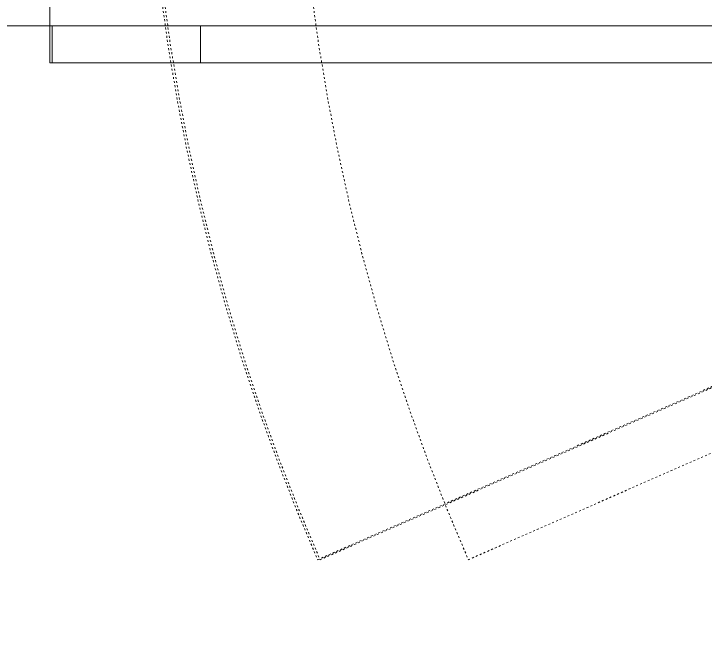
# Model space of a CAD drawing. Extents: x -1133 to 23780, y -1311 to 8245.
# Drawn here: x 20870.06 to 20907.36, y 2769.74 to 2803.65 of the extents above; entities that cross this region are included whole.
import ezdxf

# ---------------------------------------------------------------- set-up
doc = ezdxf.new("R2010")
doc.units = 0
doc.header["$MEASUREMENT"] = 0
doc.linetypes.add('DOT2', pattern=[0.125, 0, -0.125])
doc.layers.get('0').update_dxf_attribs({"color": 9, "lineweight": 9})
for name, color, linetype, lineweight in [('06D', 9, 'Continuous', 9), ('14', 9, 'Continuous', 9), ('20', 9, 'DOT2', 9), ('35', 9, 'Continuous', 9)]:
    doc.layers.add(name, color=color, linetype=linetype, lineweight=lineweight)

# ---------------------------------------------------------------- blocks, each defined once
blk = doc.blocks.new('fsdfsfsfsfd')
at = {"layer": '06D', "elevation": 0}
blk.add_lwpolyline([(52591.75, -74474.977), (52589.75, -74474.977), (52589.75, -74595.977), (52591.75, -74595.977)], dxfattribs=at)
at = {"layer": '20', "elevation": 0}
blk.add_lwpolyline([(52607.49, -74590.872), (52562.943, -74489.432)], dxfattribs=at)
at = {"layer": '20'}
blk.add_arc((52607.49, -74590.872), 110.79, 89.60696, 113.70858, dxfattribs=at)
blk = doc.blocks.new('ÇATI KATI PLANI')
at = {"layer": '14'}
blk.add_lwpolyline([(20743, 2820.225), (20743, 2803), (20872, 2803), (20872, 2820.225)], dxfattribs=at)
at = {"rotation": 90}
blk.add_blockref('fsdfsfsfsfd', (-53602.977, -49788.75), dxfattribs=at)

msp = doc.modelspace()

# ---------------------------------------------------------------- linework, layer by layer
at = {"layer": '35'}
msp.add_lwpolyline([(19799.5, 2371), (21815.5, 2371), (21815.5, 2447), (21889.5, 2447), (21889.5, 2553), (21865.5, 2553), (21865.5, 2743), (21815.5, 2743), (21815.5, 2803), (20189.5, 2802.999)], dxfattribs=at)

# ---------------------------------------------------------------- block references
msp.add_blockref('ÇATI KATI PLANI', (0, 0))
at = {"rotation": 90}
for p in [(-53602.847, -49788.75), (-53594.847, -49788.75)]:
    msp.add_blockref('fsdfsfsfsfd', p, dxfattribs=at)

doc.saveas('drawing.dxf')
